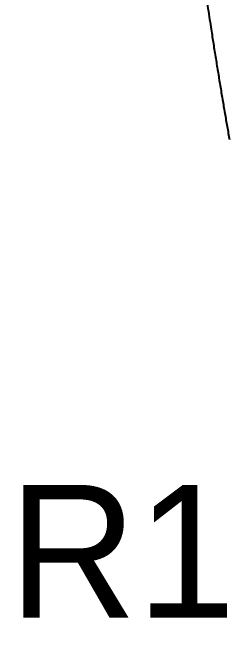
# Model space of a CAD drawing. Header units: millimetres. Extents: x 12300 to 14725, y -475 to 2955.
# Drawn here: x 13807.8 to 13853.5, y 1000.1 to 1132.2 of the extents above; entities that cross this region are included whole.
import ezdxf

# ---------------------------------------------------------------- set-up
doc = ezdxf.new("R2010")
doc.units = ezdxf.units.MM
doc.header["$LTSCALE"] = 0.2
doc.layers.add('DEFAULT', color=7, linetype='Continuous')
doc.layers.add('Make2D$visible$lines', color=18, linetype='Continuous')
doc.styles.add('____ 01', font='arial.ttf')
doc.styles.add('h', font='', dxfattribs={"height": 28})
doc.styles.get('h').set_extended_font_data('Haansoft Batang')
doc.dimstyles.new('DEFAULT', dxfattribs={"dimtxt": 30, "dimasz": 20, "dimexe": 20, "dimexo": 0.0625, "dimgap": 0.09, "dimtad": 1, "dimtoh": 1, "dimdec": 0, "dimzin": 0, "dimdsep": 46, "dimtxsty": '____ 01', "dimcen": 0.09, "dimadec": 0, "dimazin": 0, "dimtfac": 1, "dimtdec": 4, "dimtofl": 0, "dimtmove": 0, "dimatfit": 3, "dimfxl": 0, "dimtolj": 1, "dimtzin": 0, "dimarcsym": 0})

# ---------------------------------------------------------------- blocks, each defined once
blk = doc.blocks.new('*D34')
at = {"layer": 'DEFAULT', "color": 0, "lineweight": -2}
for p, q in [((13962.78, 1113.87), (13962.78, 1114.05)), ((13962.69, 1113.96), (13962.87, 1113.96)), ((13919.15, 1018.46), (13927.46, 1036.65)), ((13899.15, 1018.46), (13919.15, 1018.46))]:
    blk.add_line(p, q, dxfattribs=at)
at = {"layer": 'DEFAULT', "color": 0}
blk.add_solid([(13924.43, 1038.03), (13930.49, 1035.26), (13935.77, 1054.84)], dxfattribs=at)
at = {"layer": 'Defpoints', "color": 0}
for p in [(13962.78, 1113.96), (13935.77, 1054.84)]:
    blk.add_point(p, dxfattribs=at)
at = {"layer": 'DEFAULT', "color": 0, "insert": (13851.73, 1018.46), "char_height": 28, "attachment_point": 5, "style": 'h'}
blk.add_mtext('\\A1;R130', dxfattribs=at)

msp = doc.modelspace()

# ---------------------------------------------------------------- linework, layer by layer
at = {"layer": 'Make2D$visible$lines', "color": 0}
msp.add_open_spline([(13844.16, 1167.99, 0.13), (13848.85, 1131.59, 0.13), (13853.54, 1105.44, 0.13)], degree=2, dxfattribs=at)

# ---------------------------------------------------------------- dimensions: what is measured, and where the dimension line sits
at = {"layer": 'DEFAULT', "color": 0}
dim = msp.add_radius_dim(center=(13962.78, 1113.96, 0.13), mpoint=(13935.77, 1054.84, 0.13), text='R130', dimstyle='DEFAULT', override={"dimtad": 0, "dimtxsty": 'h', "dimtofl": 0}, dxfattribs=at)
dim.commit()
dim.dimension.update_dxf_attribs({"geometry": '*D34', "text_midpoint": (13851.73, 1018.46, 0.13)})

doc.saveas('drawing.dxf')
